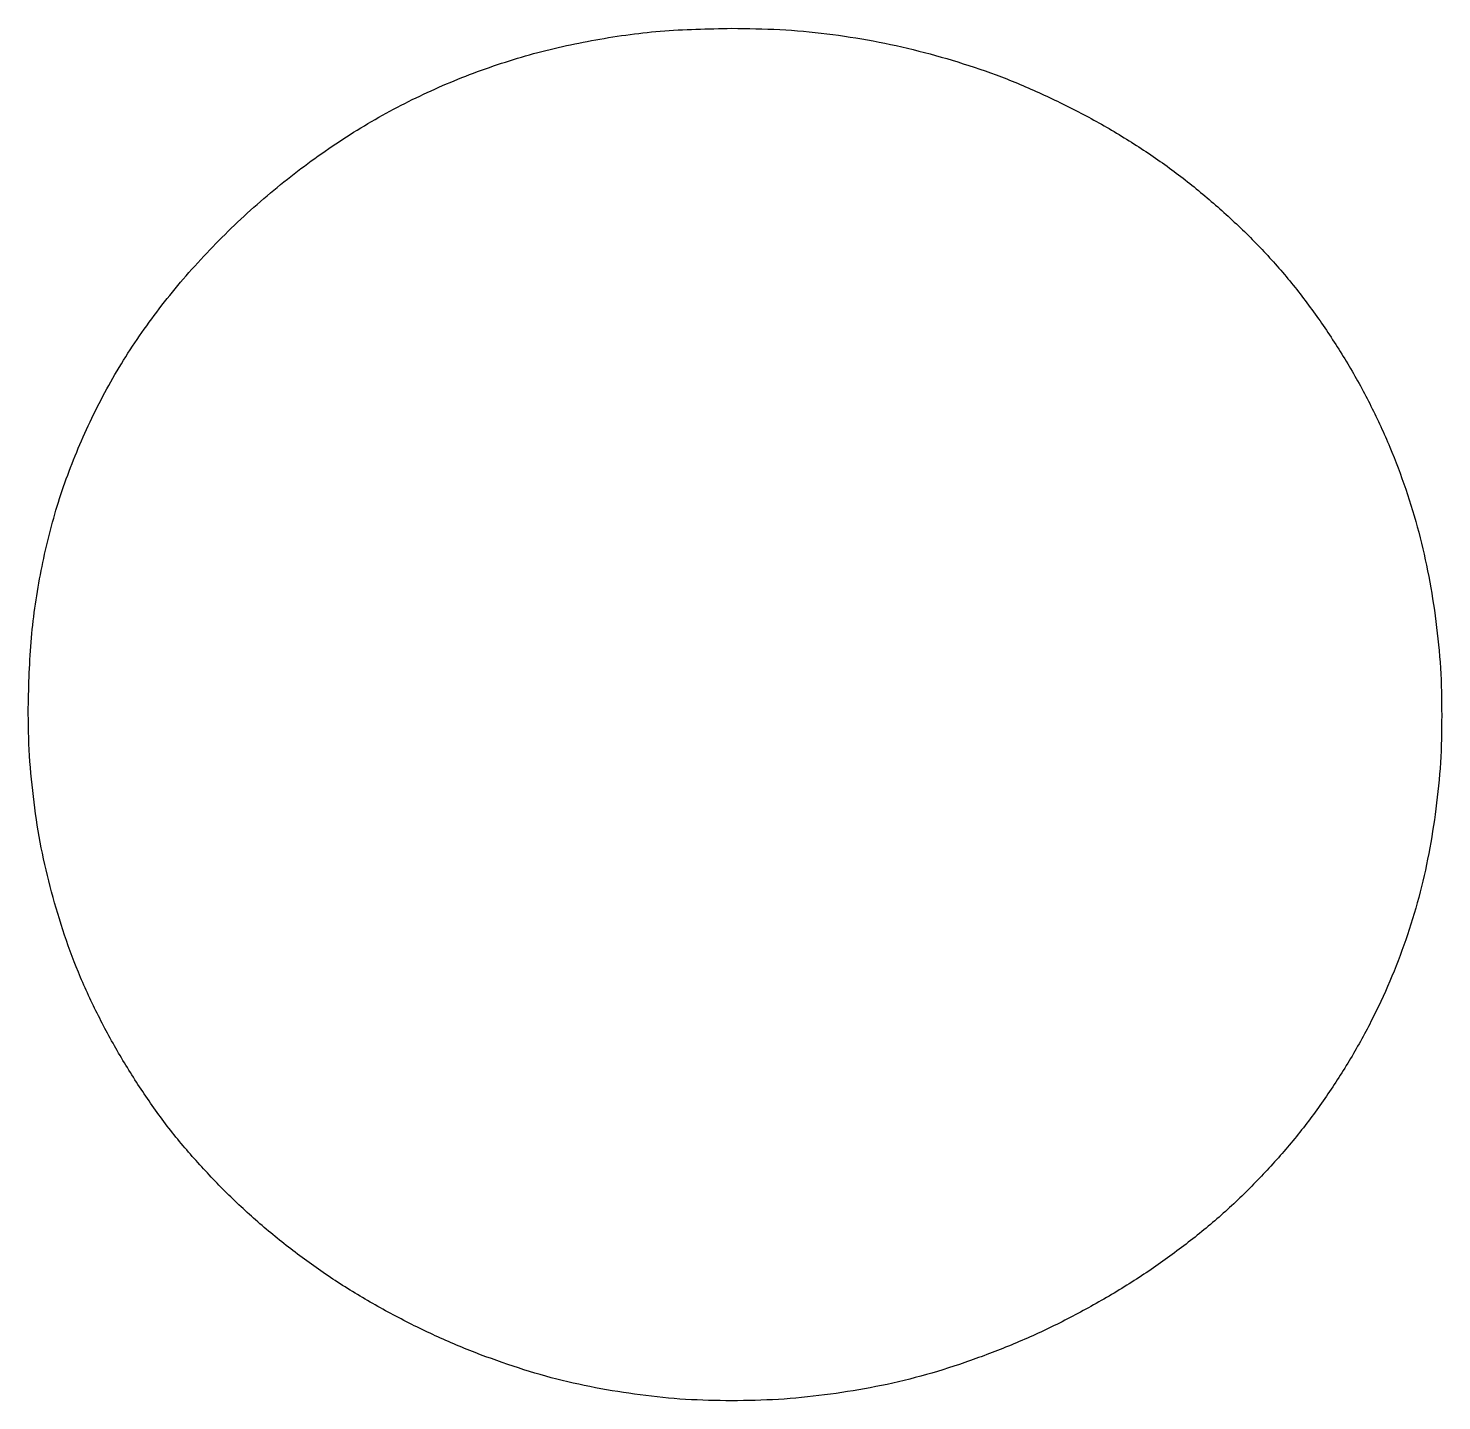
# Paper-space layout 'Flat-Pattern7' of a CAD drawing. Header units: millimetres. Extents: x 157.3 to 173.9, y 41.1 to 57.2.
import ezdxf

# ---------------------------------------------------------------- set-up
doc = ezdxf.new("R2010")
doc.units = ezdxf.units.MM

psp = doc.layouts.new('Flat-Pattern7')

# ---------------------------------------------------------------- linework, layer by layer
at = {"color": 7, "linetype": 'Continuous', "lineweight": 25}
for points, knots in [([(157.34, 49.195), (157.347, 49.47), (157.361, 50.012), (157.48, 50.805), (157.665, 51.568), (157.936, 52.295), (158.275, 52.994), (158.695, 53.657), (159.191, 54.286), (159.755, 54.875), (160.372, 55.413), (161.027, 55.885), (161.713, 56.285), (162.432, 56.611), (163.18, 56.868), (163.962, 57.045), (164.773, 57.162), (165.326, 57.173), (165.606, 57.178)], [0, 0, 0, 0, 0.064504, 0.126899, 0.187747, 0.24815, 0.308586, 0.369583, 0.431827, 0.49618, 0.560668, 0.623504, 0.68526, 0.746537, 0.808327, 0.870486, 0.934317, 1, 1, 1, 1]), ([(165.606, 57.178), (165.794, 57.176), (166.168, 57.171), (166.724, 57.119), (167.269, 57.036), (167.804, 56.917), (168.328, 56.767), (168.842, 56.59), (169.342, 56.368), (169.833, 56.124), (170.303, 55.845), (170.752, 55.545), (171.168, 55.213), (171.562, 54.863), (171.931, 54.488), (172.27, 54.088), (172.58, 53.66), (172.866, 53.213), (173.121, 52.744), (173.343, 52.263), (173.531, 51.768), (173.683, 51.26), (173.802, 50.74), (173.884, 50.207), (173.942, 49.662), (173.946, 49.293), (173.948, 49.107)], [0, 0, 0, 0, 0.043633, 0.086538, 0.129177, 0.171436, 0.213416, 0.255266, 0.297369, 0.339941, 0.382347, 0.423953, 0.464871, 0.505572, 0.546003, 0.586568, 0.627065, 0.668271, 0.709549, 0.750428, 0.791096, 0.832027, 0.873136, 0.914611, 0.956956, 1, 1, 1, 1]), ([(165.606, 41.059), (165.425, 41.061), (165.065, 41.066), (164.531, 41.124), (164.003, 41.206), (163.482, 41.323), (162.97, 41.483), (162.462, 41.668), (161.964, 41.892), (161.476, 42.145), (161.003, 42.426), (160.556, 42.736), (160.135, 43.068), (159.741, 43.424), (159.374, 43.804), (159.028, 44.203), (158.717, 44.633), (158.431, 45.082), (158.175, 45.548), (157.948, 46.028), (157.762, 46.526), (157.61, 47.035), (157.485, 47.555), (157.405, 48.09), (157.347, 48.638), (157.342, 49.008), (157.34, 49.195)], [0, 0, 0, 0, 0.0420233, 0.0836449, 0.1249838, 0.1662475, 0.2077016, 0.2496311, 0.2917418, 0.3347429, 0.3774602, 0.4195563, 0.4610442, 0.5020963, 0.5428907, 0.5838008, 0.6248636, 0.6662247, 0.7073992, 0.7485567, 0.7896546, 0.8307397, 0.8720701, 0.9139934, 0.9564981, 1, 1, 1, 1]), ([(173.948, 49.107), (173.946, 48.923), (173.942, 48.557), (173.884, 48.015), (173.802, 47.486), (173.684, 46.971), (173.531, 46.469), (173.343, 45.983), (173.121, 45.508), (172.866, 45.048), (172.579, 44.606), (172.267, 44.184), (171.922, 43.789), (171.555, 43.411), (171.156, 43.06), (170.729, 42.733), (170.277, 42.425), (169.798, 42.147), (169.304, 41.89), (168.797, 41.67), (168.283, 41.482), (167.764, 41.323), (167.234, 41.206), (166.697, 41.123), (166.154, 41.066), (165.789, 41.061), (165.606, 41.059)], [0, 0, 0, 0, 0.042915, 0.08513, 0.126473, 0.167453, 0.207976, 0.248249, 0.28875, 0.32967, 0.370537, 0.411129, 0.451819, 0.492406, 0.533486, 0.575263, 0.617441, 0.660672, 0.70394, 0.746868, 0.789079, 0.831104, 0.873238, 0.915166, 0.957381, 1, 1, 1, 1])]:
    psp.add_open_spline(points, degree=3, knots=knots, dxfattribs=at)

doc.saveas('drawing.dxf')
